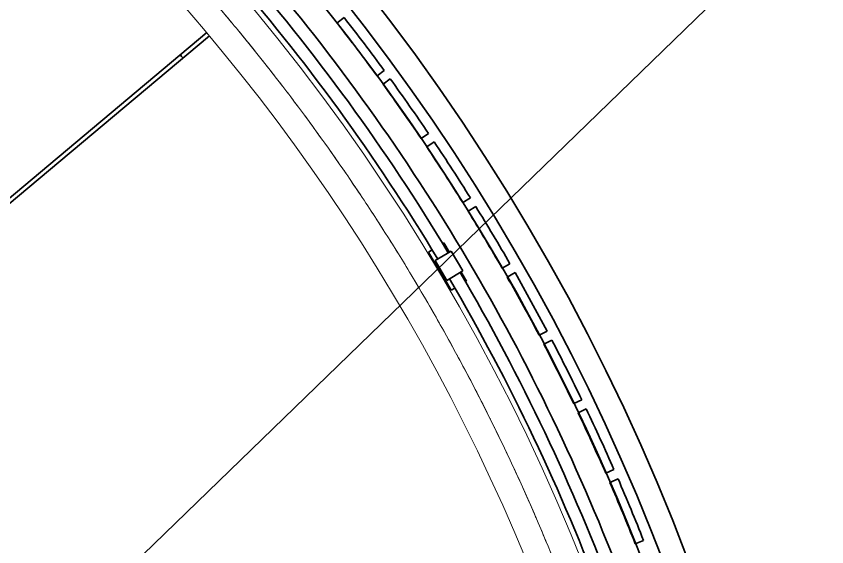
# Model space of a CAD drawing. Header units: millimetres. Extents: x 0 to 42050, y 0 to 29700.
# Drawn here: x 15014 to 18187, y 12504 to 14581 of the extents above; entities that cross this region are included whole.
import ezdxf

# ---------------------------------------------------------------- set-up
doc = ezdxf.new("R2010")
doc.units = ezdxf.units.MM
doc.header["$LTSCALE"] = 50
doc.linetypes.add('CHAIN', pattern=[0.3543, 0.2362, -0.0295, 0.0591, -0.0295])
doc.layers.add('P_Cable Ducts (CD)', color=30, linetype='Continuous', lineweight=18, true_color=0xff7f00)
doc.layers.add('P_Condensate Centerline', color=40, linetype='CHAIN', lineweight=18, true_color=0xffbf00)
doc.layers.add('Symbol', color=7, linetype='Continuous', lineweight=18)
doc.layers.add('Visible', color=7, linetype='Continuous', lineweight=35)

# ---------------------------------------------------------------- blocks, each defined once
blk = doc.blocks.new('Balloon49')
at = {"layer": 'Symbol'}
blk.add_line((298.383, 238.003), (360.266, 298.007), dxfattribs=at)

msp = doc.modelspace()

# ---------------------------------------------------------------- linework, layer by layer
at = {"layer": 'P_Cable Ducts (CD)'}
for radius, start, end in [(8030, 304.017858, 74.209996), (7830, 18.844238, 73.39969)]:
    msp.add_arc((9766.85, 9477.99), radius, start, end, dxfattribs=at)
at = {"layer": 'P_Condensate Centerline', "ltscale": 23.990969}
for start, end in [(340.336504, 74.351842), (314.622936, 46.728136)]:
    msp.add_arc((9766.85, 9477.99), 7930, start, end, dxfattribs=at)
at = {"layer": 'Visible'}
for p, q in [((16297.3, 14576.47), (16269.76, 14554.87)), ((10092.51, 9761.7), (15759.83, 14517.15)), ((15770.12, 14504.89), (10102.8, 9749.44)), ((16426.29, 14347.74), (16454.59, 14368.33)), ((16478.12, 14335.98), (16449.82, 14315.39)), ((16598.72, 14102.72), (16627.75, 14122.27)), ((16650.09, 14089.09), (16621.06, 14069.54)), ((16762.14, 13851.59), (16791.87, 13870.08)), ((16812.99, 13836.11), (16783.27, 13817.63)), ((16683.7, 13691.47), (16687.84, 13693.93)), ((16687.84, 13693.93), (16708.8, 13658.69)), ((16627.68, 13658.16), (16642.18, 13666.78)), ((16627.68, 13658.16), (16651.69, 13617.76)), ((16653.44, 13624.61), (16716.18, 13661.92)), ((16709.31, 13657.83), (16708.8, 13658.69)), ((16716.18, 13661.92), (16762.18, 13584.56)), ((16655.99, 13620.31), (16651.69, 13617.76)), ((16656.29, 13610.02), (16651.69, 13617.76)), ((16699.43, 13547.25), (16653.44, 13624.61)), ((16657.52, 13617.74), (16655.81, 13616.71)), ((16658.87, 13611.56), (16655.81, 13616.71)), ((16690.56, 13558.26), (16658.87, 13611.56)), ((16916.34, 13594.7), (16946.71, 13612.09)), ((16653.23, 13608.2), (16653.71, 13608.49)), ((16656.29, 13610.02), (16653.71, 13608.49)), ((16656.29, 13610.02), (16687.98, 13556.73)), ((16699.43, 13547.25), (16762.18, 13584.56)), ((16755.81, 13579.61), (16755.3, 13580.47)), ((16684.92, 13554.91), (16685.4, 13555.2)), ((16685.4, 13555.2), (16687.98, 13556.73)), ((16687.98, 13556.73), (16692.58, 13548.99)), ((16690.56, 13558.26), (16693.62, 13553.11)), ((16696.87, 13551.55), (16692.58, 13548.99)), ((16716.59, 13508.59), (16692.58, 13548.99)), ((16695.34, 13554.13), (16693.62, 13553.11)), ((16776.76, 13544.37), (16755.81, 13579.61)), ((16966.59, 13577.38), (16936.22, 13559.99)), ((16716.59, 13508.59), (16731.1, 13517.22)), ((16772.62, 13541.91), (16776.76, 13544.37)), ((17061.11, 13332.38), (17092.09, 13348.66)), ((17110.69, 13313.25), (17079.71, 13296.97)), ((17196.25, 13064.98), (17227.81, 13080.12)), ((17245.11, 13044.06), (17213.56, 13028.92)), ((17321.6, 12792.84), (17353.69, 12806.83)), ((17369.67, 12770.16), (17337.58, 12756.18)), ((17436.99, 12516.34), (17469.56, 12529.15))]:
    msp.add_line(p, q, dxfattribs=at)
msp.add_circle((9766.85, 9477.99), 8250, dxfattribs=at)
for radius, start, end in [(8420, 352.893014, 276.750813), (8326.9, 5.718532, 276.329235), (8099.15, 31.051, 41.072851), (8050.85, 31.05291, 41.070941), (8150, 20.056241, 39.943759), (8285, 36.175723, 37.980023), (8250, 36.17631, 37.979437), (7695, 39.940433, 40.059567), (8250, 34.095385, 35.898512), (8285, 34.094798, 35.899099), (8285, 32.013873, 33.818174), (8250, 32.01446, 33.817587), (8285, 29.932948, 31.737249), (8250, 29.933535, 31.736662), (8050.85, 20.394369, 30.4124), (8099.15, 20.392459, 30.41431), (8250, 27.85261, 29.655737), (8285, 27.852024, 29.656324), (8250, 25.771686, 27.574812), (8285, 25.771099, 27.575399), (8285, 23.690174, 25.494474), (8250, 23.690761, 25.493888), (8250, 21.609836, 23.412963), (8285, 21.609249, 23.413549)]:
    msp.add_arc((9766.85, 9477.99), radius, start, end, dxfattribs=at)

# ---------------------------------------------------------------- block references
at = {"layer": 'Symbol', "xscale": 50, "yscale": 50, "zscale": 50}
msp.add_blockref('Balloon49', (0, 0), dxfattribs=at)

doc.saveas('drawing.dxf')
